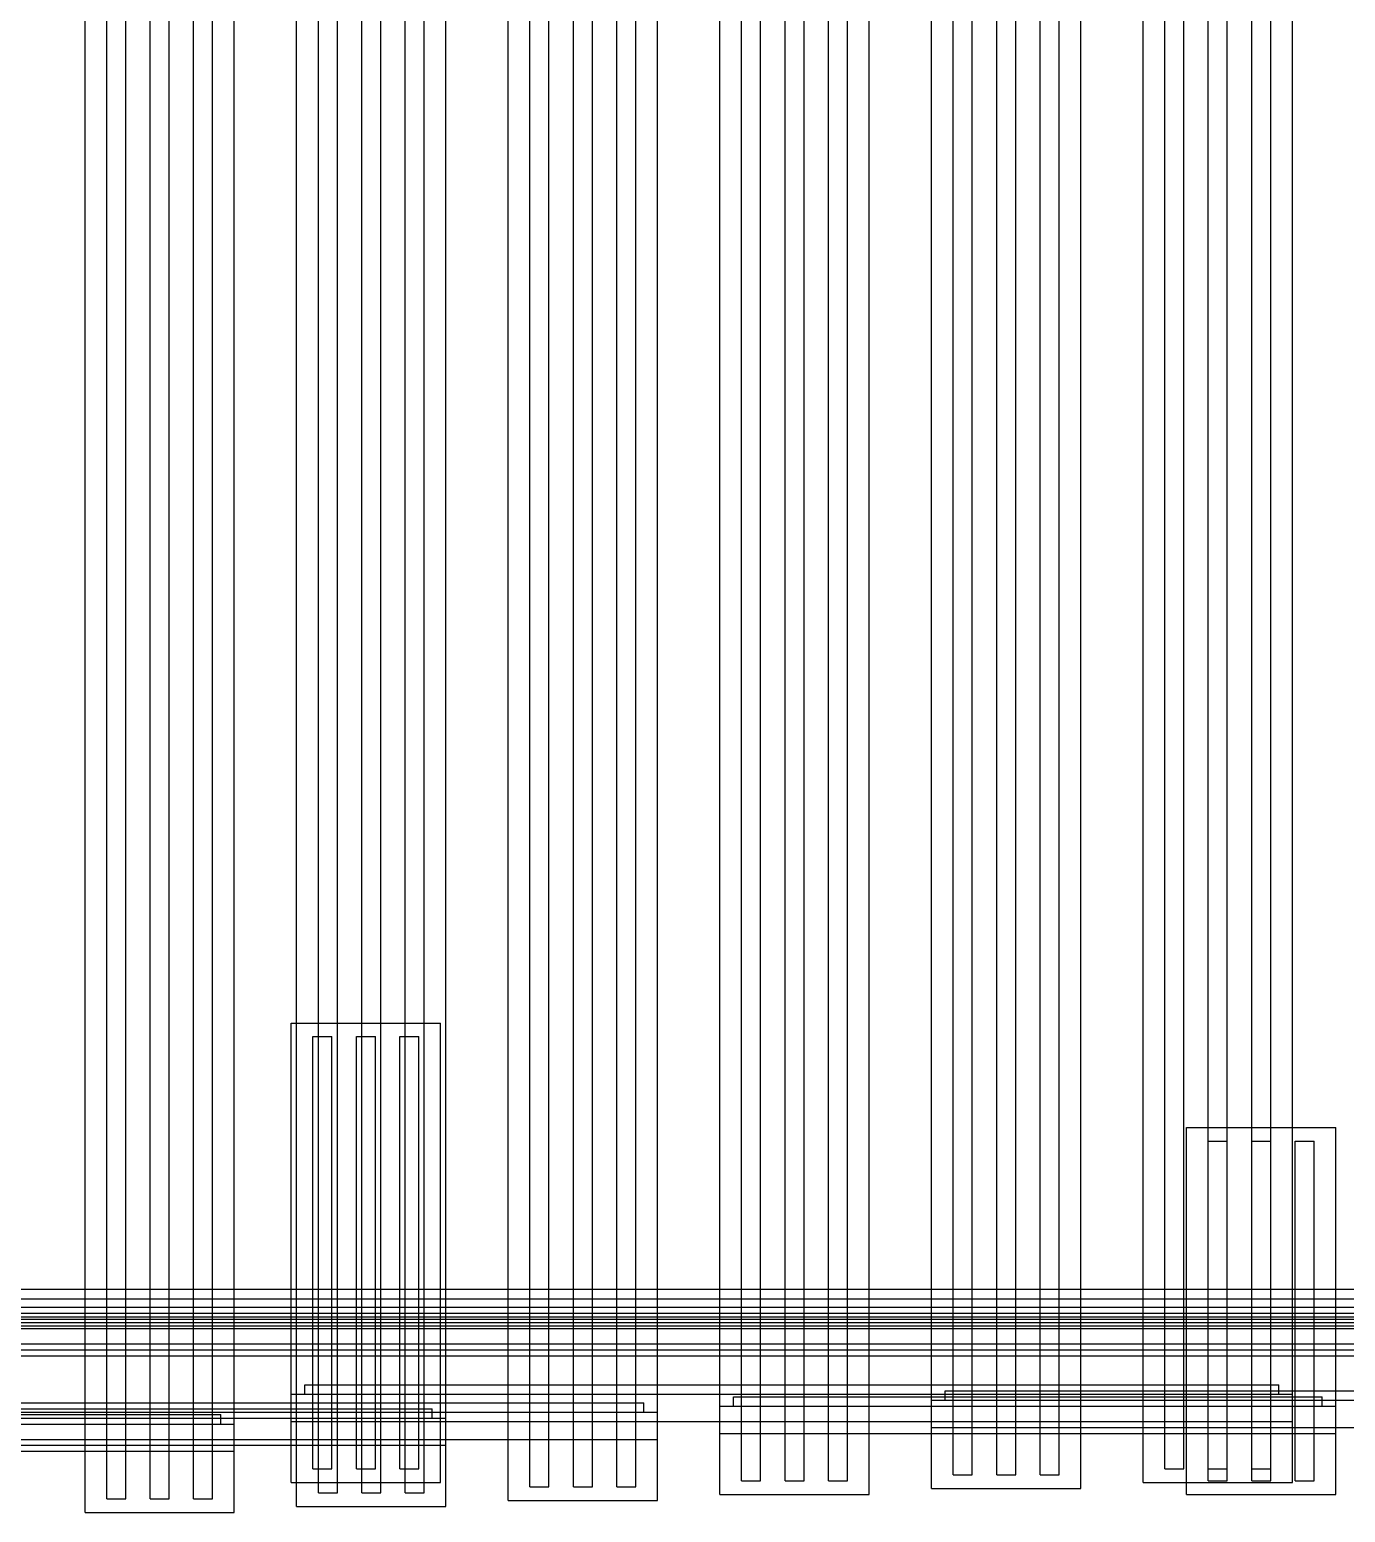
# Model space of a CAD drawing. Header units: millimetres. Extents: x -1225 to 566, y -985 to 617.
# Drawn here: x -288 to -239.5, y 3.2 to 57.8 of the extents above; entities that cross this region are included whole.
import ezdxf

# ---------------------------------------------------------------- set-up
doc = ezdxf.new("R2010")
doc.units = ezdxf.units.MM
doc.layers.add('HIDDEN', color=8, linetype='Continuous')
doc.layers.add('VISIBLE', color=7, linetype='Continuous')

msp = doc.modelspace()

# ---------------------------------------------------------------- linework, layer by layer
at = {"layer": 'HIDDEN'}
for points in [[(-285.95, 3.17), (-285.95, 276.75)], [(-280.45, 3.17), (-280.45, 276.75)], [(-278.15, 3.39), (-278.15, 276.75)], [(-272.65, 3.39), (-272.65, 276.75)], [(-270.35, 3.61), (-270.35, 276.75)], [(-264.85, 3.61), (-264.85, 276.75)], [(-262.55, 3.83), (-262.55, 276.75)], [(-257.05, 3.83), (-257.05, 276.75)], [(-254.75, 4.05), (-254.75, 276.75)], [(-249.25, 4.05), (-249.25, 276.75)], [(-246.95, 4.27), (-246.95, 276.75)], [(-241.45, 4.27), (-241.45, 276.75)], [(-285.15, 3.67), (-285.15, 276.25)], [(-284.45, 3.67), (-284.45, 276.25)], [(-283.55, 3.67), (-283.55, 276.25)], [(-282.85, 3.67), (-282.85, 276.25)], [(-281.95, 3.67), (-281.95, 276.25)], [(-281.25, 3.67), (-281.25, 276.25)], [(-277.35, 3.89), (-277.35, 276.25)], [(-276.65, 3.89), (-276.65, 276.25)], [(-275.75, 3.89), (-275.75, 276.25)], [(-275.05, 3.89), (-275.05, 276.25)], [(-274.15, 3.89), (-274.15, 276.25)], [(-273.45, 3.89), (-273.45, 276.25)], [(-269.55, 4.11), (-269.55, 276.25)], [(-268.85, 4.11), (-268.85, 276.25)], [(-267.95, 4.11), (-267.95, 276.25)], [(-267.25, 4.11), (-267.25, 276.25)], [(-266.35, 4.11), (-266.35, 276.25)], [(-265.65, 4.11), (-265.65, 276.25)], [(-261.75, 4.33), (-261.75, 276.25)], [(-261.05, 4.33), (-261.05, 276.25)], [(-260.15, 4.33), (-260.15, 276.25)], [(-259.45, 4.33), (-259.45, 276.25)], [(-258.55, 4.33), (-258.55, 276.25)], [(-257.85, 4.33), (-257.85, 276.25)], [(-253.95, 4.55), (-253.95, 276.25)], [(-253.25, 4.55), (-253.25, 276.25)], [(-252.35, 4.55), (-252.35, 276.25)], [(-251.65, 4.55), (-251.65, 276.25)], [(-250.75, 4.55), (-250.75, 276.25)], [(-250.05, 4.55), (-250.05, 276.25)], [(-246.15, 4.77), (-246.15, 276.25)], [(-245.45, 4.77), (-245.45, 276.25)], [(-244.55, 4.77), (-244.55, 276.25)], [(-243.85, 4.77), (-243.85, 276.25)], [(-242.95, 4.77), (-242.95, 276.25)], [(-242.25, 4.77), (-242.25, 276.25)], [(-278.35, 21.2), (-272.85, 21.2)], [(-278.35, 4.27), (-278.35, 21.2)], [(-278.15, 4.27), (-278.15, 21.2)], [(-277.35, 4.27), (-277.35, 21.2)], [(-276.65, 4.27), (-276.65, 21.2)], [(-275.75, 4.27), (-275.75, 21.2)], [(-275.05, 4.27), (-275.05, 21.2)], [(-274.15, 4.27), (-274.15, 21.2)], [(-273.45, 4.27), (-273.45, 21.2)], [(-272.85, 4.27), (-272.85, 21.2)], [(-277.55, 20.7), (-276.85, 20.7)], [(-277.55, 4.77), (-277.55, 20.7)], [(-276.85, 4.77), (-276.85, 20.7)], [(-275.95, 20.7), (-275.25, 20.7)], [(-275.95, 4.77), (-275.95, 20.7)], [(-275.25, 4.77), (-275.25, 20.7)], [(-274.35, 20.7), (-273.65, 20.7)], [(-274.35, 4.77), (-274.35, 20.7)], [(-273.65, 4.77), (-273.65, 20.7)], [(-245.35, 17.35), (-239.85, 17.35)], [(-245.35, 3.83), (-245.35, 17.35)], [(-244.55, 4.77), (-244.55, 17.35)], [(-243.85, 4.77), (-243.85, 17.35)], [(-242.95, 4.77), (-242.95, 17.35)], [(-242.25, 4.77), (-242.25, 17.35)], [(-241.45, 4.27), (-241.45, 17.35)], [(-239.85, 3.83), (-239.85, 17.35)], [(-244.55, 16.85), (-243.85, 16.85)], [(-244.55, 4.33), (-244.55, 16.85)], [(-243.85, 4.33), (-243.85, 16.85)], [(-242.95, 16.85), (-242.25, 16.85)], [(-242.95, 4.33), (-242.95, 16.85)], [(-242.25, 4.33), (-242.25, 16.85)], [(-241.35, 16.85), (-240.65, 16.85)], [(-241.35, 4.33), (-241.35, 16.85)], [(-240.65, 4.33), (-240.65, 16.85)], [(-374.75, 11.04), (-116.65, 11.04)], [(-374.25, 11.39), (-117.15, 11.39)], [(-374.25, 11.39), (-117.15, 11.39)], [(-374.25, 11.39), (-117.15, 11.39)], [(-374.25, 11.39), (-117.15, 11.39)], [(-374.25, 11.39), (-117.15, 11.39)], [(-374.25, 11.04), (-117.15, 11.04)], [(-374.25, 11.04), (-117.15, 11.04)], [(-374.25, 11.04), (-117.15, 11.04)], [(-374.25, 11.04), (-117.15, 11.04)], [(-374.25, 11.04), (-117.15, 11.04)], [(-374.25, 11.04), (-117.15, 11.04)], [(-285.95, 8.94), (-285.95, 11.39)], [(-285.15, 8.94), (-285.15, 11.39)], [(-284.45, 8.94), (-284.45, 11.39)], [(-283.55, 8.94), (-283.55, 11.39)], [(-282.85, 8.94), (-282.85, 11.39)], [(-281.95, 8.94), (-281.95, 11.39)], [(-281.25, 8.94), (-281.25, 11.39)], [(-280.45, 8.94), (-280.45, 11.39)], [(-278.35, 11.39), (-272.85, 11.39)], [(-278.35, 11.04), (-272.85, 11.04)], [(-272.65, 8.94), (-272.65, 11.39)], [(-270.35, 8.94), (-270.35, 11.39)], [(-269.55, 8.94), (-269.55, 11.39)], [(-268.85, 8.94), (-268.85, 11.39)], [(-267.95, 8.94), (-267.95, 11.39)], [(-267.25, 8.94), (-267.25, 11.39)], [(-266.35, 8.94), (-266.35, 11.39)], [(-265.65, 8.94), (-265.65, 11.39)], [(-264.85, 8.94), (-264.85, 11.39)], [(-262.55, 8.94), (-262.55, 11.39)], [(-261.75, 8.94), (-261.75, 11.39)], [(-261.05, 8.94), (-261.05, 11.39)], [(-260.15, 8.94), (-260.15, 11.39)], [(-259.45, 8.94), (-259.45, 11.39)], [(-258.55, 8.94), (-258.55, 11.39)], [(-257.85, 8.94), (-257.85, 11.39)], [(-257.05, 8.94), (-257.05, 11.39)], [(-254.75, 8.94), (-254.75, 11.39)], [(-253.95, 8.94), (-253.95, 11.39)], [(-253.25, 8.94), (-253.25, 11.39)], [(-252.35, 8.94), (-252.35, 11.39)], [(-251.65, 8.94), (-251.65, 11.39)], [(-250.75, 8.94), (-250.75, 11.39)], [(-250.05, 8.94), (-250.05, 11.39)], [(-249.25, 8.94), (-249.25, 11.39)], [(-246.95, 8.94), (-246.95, 11.39)], [(-246.15, 8.94), (-246.15, 11.39)], [(-245.45, 8.94), (-245.45, 11.39)], [(-245.35, 11.39), (-239.85, 11.39)], [(-245.35, 11.04), (-239.85, 11.04)], [(-438.25, 10.51), (-148.35, 10.51)], [(-438.25, 10.51), (-148.35, 10.51)], [(-438.25, 10.51), (-148.35, 10.51)], [(-438.25, 10.51), (-148.35, 10.51)], [(-438.25, 10.51), (-148.35, 10.51)], [(-408.45, 10.51), (-148.35, 10.51)], [(-407.95, 10.73), (-140.55, 10.73)], [(-407.95, 10.73), (-140.55, 10.73)], [(-407.95, 10.73), (-140.55, 10.73)], [(-407.95, 10.73), (-140.55, 10.73)], [(-407.95, 10.73), (-140.55, 10.73)], [(-374.75, 10.73), (-140.55, 10.73)], [(-438.75, 10.16), (-147.85, 10.16)], [(-438.25, 10.16), (-148.35, 10.16)], [(-438.25, 10.16), (-148.35, 10.16)], [(-438.25, 10.16), (-148.35, 10.16)], [(-438.25, 10.16), (-148.35, 10.16)], [(-438.25, 10.16), (-148.35, 10.16)], [(-438.25, 10.16), (-148.35, 10.16)], [(-424.43, 9.94), (-155.65, 9.94)], [(-424.43, 9.94), (-155.65, 9.94)], [(-423.93, 10.29), (-156.15, 10.29)], [(-423.93, 10.29), (-156.15, 10.29)], [(-423.93, 10.29), (-156.15, 10.29)], [(-423.93, 10.29), (-156.15, 10.29)], [(-423.93, 10.29), (-156.15, 10.29)], [(-423.93, 10.29), (-156.15, 10.29)], [(-423.93, 9.94), (-156.15, 9.94)], [(-423.93, 9.94), (-156.15, 9.94)], [(-423.93, 9.94), (-156.15, 9.94)], [(-423.93, 9.94), (-156.15, 9.94)], [(-423.93, 9.94), (-156.15, 9.94)], [(-423.93, 9.94), (-156.15, 9.94)], [(-408.45, 10.38), (-140.05, 10.38)], [(-408.45, 10.16), (-147.85, 10.16)], [(-407.95, 10.38), (-140.55, 10.38)], [(-407.95, 10.38), (-140.55, 10.38)], [(-407.95, 10.38), (-140.55, 10.38)], [(-407.95, 10.38), (-140.55, 10.38)], [(-407.95, 10.38), (-140.55, 10.38)], [(-407.95, 10.38), (-140.55, 10.38)], [(-374.75, 10.38), (-140.05, 10.38)], [(-374.75, 10.04), (-116.65, 10.04)], [(-278.35, 10.04), (-272.85, 10.04)], [(-245.35, 10.04), (-239.85, 10.04)], [(-408.45, 9.38), (-140.05, 9.38)], [(-278.35, 9.38), (-272.85, 9.38)], [(-245.35, 9.38), (-239.85, 9.38)], [(-438.75, 9.16), (-147.85, 9.16)], [(-424.43, 8.94), (-155.65, 8.94)], [(-278.35, 9.16), (-272.85, 9.16)], [(-278.35, 8.94), (-272.85, 8.94)], [(-245.35, 9.16), (-239.85, 9.16)], [(-245.35, 8.94), (-239.85, 8.94)], [(-277.85, 7.87), (-241.95, 7.87)], [(-277.85, 7.87), (-241.95, 7.87)], [(-277.85, 7.52), (-277.85, 7.87)], [(-277.85, 7.52), (-277.85, 7.87)], [(-277.85, 7.87), (-241.95, 7.87)], [(-277.85, 7.87), (-241.95, 7.87)], [(-277.85, 7.52), (-277.85, 7.87)], [(-277.85, 7.52), (-277.85, 7.87)], [(-277.85, 7.87), (-272.85, 7.87)], [(-277.85, 7.87), (-241.95, 7.87)], [(-277.85, 7.52), (-277.85, 7.87)], [(-277.85, 7.52), (-277.85, 7.87)], [(-277.55, 7.87), (-276.85, 7.87)], [(-277.55, 7.52), (-277.55, 7.87)], [(-276.85, 7.52), (-276.85, 7.87)], [(-275.95, 7.87), (-275.25, 7.87)], [(-275.95, 7.52), (-275.95, 7.87)], [(-275.25, 7.52), (-275.25, 7.87)], [(-274.35, 7.87), (-273.65, 7.87)], [(-274.35, 7.52), (-274.35, 7.87)], [(-273.65, 7.52), (-273.65, 7.87)], [(-272.65, 5.86), (-272.65, 7.87)], [(-270.35, 5.86), (-270.35, 7.87)], [(-269.55, 5.86), (-269.55, 7.87)], [(-268.85, 5.86), (-268.85, 7.87)], [(-267.95, 5.86), (-267.95, 7.87)], [(-267.25, 5.86), (-267.25, 7.87)], [(-266.35, 5.86), (-266.35, 7.87)], [(-265.65, 5.86), (-265.65, 7.87)], [(-264.85, 6.52), (-264.85, 7.87)], [(-262.55, 6.52), (-262.55, 7.87)], [(-261.75, 6.08), (-261.75, 7.87)], [(-261.05, 6.08), (-261.05, 7.87)], [(-260.15, 6.08), (-260.15, 7.87)], [(-259.45, 6.08), (-259.45, 7.87)], [(-258.55, 6.08), (-258.55, 7.87)], [(-257.85, 6.08), (-257.85, 7.87)], [(-257.05, 6.08), (-257.05, 7.87)], [(-254.75, 6.08), (-254.75, 7.87)], [(-254.25, 7.65), (-207.9, 7.65)], [(-254.25, 7.65), (-207.9, 7.65)], [(-254.25, 7.3), (-254.25, 7.65)], [(-254.25, 7.3), (-254.25, 7.65)], [(-254.25, 7.65), (-207.9, 7.65)], [(-254.25, 7.65), (-207.9, 7.65)], [(-254.25, 7.3), (-254.25, 7.65)], [(-254.25, 7.3), (-254.25, 7.65)], [(-254.25, 7.65), (-239.85, 7.65)], [(-254.25, 7.65), (-207.9, 7.65)], [(-254.25, 7.3), (-254.25, 7.65)], [(-254.25, 7.3), (-254.25, 7.65)], [(-253.95, 6.08), (-253.95, 7.87)], [(-253.95, 7.65), (-253.25, 7.65)], [(-253.95, 7.65), (-253.25, 7.65)], [(-253.95, 7.3), (-253.95, 7.65)], [(-253.95, 7.3), (-253.95, 7.65)], [(-253.25, 6.08), (-253.25, 7.87)], [(-253.25, 7.3), (-253.25, 7.65)], [(-253.25, 7.3), (-253.25, 7.65)], [(-252.35, 6.08), (-252.35, 7.87)], [(-252.35, 7.65), (-251.65, 7.65)], [(-252.35, 7.65), (-251.65, 7.65)], [(-252.35, 7.3), (-252.35, 7.65)], [(-252.35, 7.3), (-252.35, 7.65)], [(-251.65, 6.08), (-251.65, 7.87)], [(-251.65, 7.3), (-251.65, 7.65)], [(-251.65, 7.3), (-251.65, 7.65)], [(-250.75, 6.08), (-250.75, 7.87)], [(-250.75, 7.65), (-250.05, 7.65)], [(-250.75, 7.65), (-250.05, 7.65)], [(-250.75, 7.3), (-250.75, 7.65)], [(-250.75, 7.3), (-250.75, 7.65)], [(-250.05, 6.08), (-250.05, 7.87)], [(-250.05, 7.3), (-250.05, 7.65)], [(-250.05, 7.3), (-250.05, 7.65)], [(-249.25, 6.08), (-249.25, 7.87)], [(-246.95, 6.08), (-246.95, 7.87)], [(-246.15, 6.08), (-246.15, 7.87)], [(-246.15, 7.87), (-245.45, 7.87)], [(-246.15, 7.52), (-246.15, 7.87)], [(-245.45, 6.08), (-245.45, 7.87)], [(-245.45, 7.52), (-245.45, 7.87)], [(-245.35, 7.87), (-241.95, 7.87)], [(-244.55, 7.87), (-243.85, 7.87)], [(-244.55, 7.87), (-243.85, 7.87)], [(-244.55, 7.52), (-244.55, 7.87)], [(-244.55, 7.52), (-244.55, 7.87)], [(-243.85, 7.52), (-243.85, 7.87)], [(-243.85, 7.52), (-243.85, 7.87)], [(-242.95, 7.87), (-242.25, 7.87)], [(-242.95, 7.87), (-242.25, 7.87)], [(-242.95, 7.52), (-242.95, 7.87)], [(-242.95, 7.52), (-242.95, 7.87)], [(-242.25, 7.52), (-242.25, 7.87)], [(-242.25, 7.52), (-242.25, 7.87)], [(-241.95, 7.52), (-241.95, 7.87)], [(-241.95, 7.52), (-241.95, 7.87)], [(-241.95, 7.52), (-241.95, 7.87)], [(-241.95, 7.52), (-241.95, 7.87)], [(-241.95, 7.52), (-241.95, 7.87)], [(-241.95, 7.52), (-241.95, 7.87)], [(-313.05, 7.21), (-265.35, 7.21)], [(-313.05, 7.21), (-265.35, 7.21)], [(-313.05, 7.21), (-265.35, 7.21)], [(-313.05, 7.21), (-265.35, 7.21)], [(-313.05, 7.21), (-265.35, 7.21)], [(-285.95, 5.42), (-285.95, 7.21)], [(-285.15, 5.42), (-285.15, 7.21)], [(-284.45, 5.42), (-284.45, 7.21)], [(-283.55, 5.42), (-283.55, 7.21)], [(-282.85, 5.42), (-282.85, 7.21)], [(-281.95, 5.42), (-281.95, 7.21)], [(-281.25, 5.42), (-281.25, 7.21)], [(-280.45, 5.64), (-280.45, 7.21)], [(-278.35, 7.52), (-272.85, 7.52)], [(-278.35, 7.52), (-241.45, 7.52)], [(-278.35, 6.52), (-278.35, 7.52)], [(-278.35, 6.52), (-278.35, 7.52)], [(-278.35, 7.52), (-272.85, 7.52)], [(-278.35, 6.52), (-278.35, 7.52)], [(-278.35, 7.21), (-265.35, 7.21)], [(-277.85, 7.52), (-241.95, 7.52)], [(-277.85, 7.52), (-241.95, 7.52)], [(-277.85, 7.52), (-241.95, 7.52)], [(-277.85, 7.52), (-241.95, 7.52)], [(-277.85, 7.52), (-241.95, 7.52)], [(-277.85, 7.52), (-241.95, 7.52)], [(-277.55, 7.52), (-276.85, 7.52)], [(-277.55, 7.52), (-276.85, 7.52)], [(-277.55, 6.52), (-277.55, 7.52)], [(-276.85, 6.52), (-276.85, 7.52)], [(-275.95, 7.52), (-275.25, 7.52)], [(-275.95, 7.52), (-275.25, 7.52)], [(-275.95, 6.52), (-275.95, 7.52)], [(-275.25, 6.52), (-275.25, 7.52)], [(-274.35, 7.52), (-273.65, 7.52)], [(-274.35, 7.52), (-273.65, 7.52)], [(-274.35, 6.52), (-274.35, 7.52)], [(-273.65, 6.52), (-273.65, 7.52)], [(-272.85, 6.52), (-272.85, 7.52)], [(-269.55, 7.21), (-268.85, 7.21)], [(-269.55, 7.21), (-268.85, 7.21)], [(-269.55, 6.86), (-269.55, 7.21)], [(-269.55, 6.86), (-269.55, 7.21)], [(-268.85, 6.86), (-268.85, 7.21)], [(-268.85, 6.86), (-268.85, 7.21)], [(-267.95, 7.21), (-267.25, 7.21)], [(-267.95, 7.21), (-267.25, 7.21)], [(-267.95, 6.86), (-267.95, 7.21)], [(-267.95, 6.86), (-267.95, 7.21)], [(-267.25, 6.86), (-267.25, 7.21)], [(-267.25, 6.86), (-267.25, 7.21)], [(-266.35, 7.21), (-265.65, 7.21)], [(-266.35, 7.21), (-265.65, 7.21)], [(-266.35, 6.86), (-266.35, 7.21)], [(-266.35, 6.86), (-266.35, 7.21)], [(-265.65, 6.86), (-265.65, 7.21)], [(-265.65, 6.86), (-265.65, 7.21)], [(-265.35, 6.86), (-265.35, 7.21)], [(-265.35, 6.86), (-265.35, 7.21)], [(-265.35, 6.86), (-265.35, 7.21)], [(-265.35, 6.86), (-265.35, 7.21)], [(-265.35, 6.86), (-265.35, 7.21)], [(-265.35, 6.86), (-265.35, 7.21)], [(-262.05, 7.43), (-240.35, 7.43)], [(-262.05, 7.43), (-240.35, 7.43)], [(-262.05, 7.08), (-262.05, 7.43)], [(-262.05, 7.08), (-262.05, 7.43)], [(-262.05, 7.43), (-240.35, 7.43)], [(-262.05, 7.43), (-240.35, 7.43)], [(-262.05, 7.08), (-262.05, 7.43)], [(-262.05, 7.08), (-262.05, 7.43)], [(-262.05, 7.43), (-240.35, 7.43)], [(-262.05, 7.43), (-240.35, 7.43)], [(-262.05, 7.08), (-262.05, 7.43)], [(-262.05, 7.08), (-262.05, 7.43)], [(-261.75, 7.43), (-261.05, 7.43)], [(-261.75, 7.43), (-261.05, 7.43)], [(-261.75, 7.08), (-261.75, 7.43)], [(-261.75, 7.08), (-261.75, 7.43)], [(-261.05, 7.08), (-261.05, 7.43)], [(-261.05, 7.08), (-261.05, 7.43)], [(-260.15, 7.43), (-259.45, 7.43)], [(-260.15, 7.43), (-259.45, 7.43)], [(-260.15, 7.08), (-260.15, 7.43)], [(-260.15, 7.08), (-260.15, 7.43)], [(-259.45, 7.08), (-259.45, 7.43)], [(-259.45, 7.08), (-259.45, 7.43)], [(-258.55, 7.43), (-257.85, 7.43)], [(-258.55, 7.43), (-257.85, 7.43)], [(-258.55, 7.08), (-258.55, 7.43)], [(-258.55, 7.08), (-258.55, 7.43)], [(-257.85, 7.08), (-257.85, 7.43)], [(-257.85, 7.08), (-257.85, 7.43)], [(-254.75, 7.3), (-249.25, 7.3)], [(-254.75, 7.3), (-249.25, 7.3)], [(-254.75, 6.3), (-254.75, 7.3)], [(-254.75, 6.52), (-254.75, 7.3)], [(-254.75, 7.3), (-239.85, 7.3)], [(-254.75, 7.3), (-207.4, 7.3)], [(-254.75, 6.3), (-254.75, 7.3)], [(-254.75, 6.52), (-254.75, 7.3)], [(-254.25, 7.3), (-207.9, 7.3)], [(-254.25, 7.3), (-207.9, 7.3)], [(-254.25, 7.3), (-207.9, 7.3)], [(-254.25, 7.3), (-207.9, 7.3)], [(-254.25, 7.3), (-207.9, 7.3)], [(-254.25, 7.3), (-207.9, 7.3)], [(-253.95, 7.3), (-253.25, 7.3)], [(-253.95, 7.3), (-253.25, 7.3)], [(-252.35, 7.3), (-251.65, 7.3)], [(-252.35, 7.3), (-251.65, 7.3)], [(-250.75, 7.3), (-250.05, 7.3)], [(-250.75, 7.3), (-250.05, 7.3)], [(-249.25, 6.3), (-249.25, 7.3)], [(-249.25, 6.52), (-249.25, 7.3)], [(-246.95, 7.52), (-241.45, 7.52)], [(-246.95, 6.52), (-246.95, 7.52)], [(-246.15, 7.52), (-245.45, 7.52)], [(-246.15, 7.52), (-245.45, 7.52)], [(-245.35, 7.52), (-241.45, 7.52)], [(-245.35, 7.52), (-241.45, 7.52)], [(-244.55, 7.52), (-243.85, 7.52)], [(-244.55, 7.52), (-243.85, 7.52)], [(-244.55, 7.43), (-243.85, 7.43)], [(-244.55, 7.08), (-244.55, 7.43)], [(-243.85, 7.08), (-243.85, 7.43)], [(-242.95, 7.52), (-242.25, 7.52)], [(-242.95, 7.52), (-242.25, 7.52)], [(-242.95, 7.43), (-242.25, 7.43)], [(-242.95, 7.08), (-242.95, 7.43)], [(-242.25, 7.08), (-242.25, 7.43)], [(-241.45, 6.52), (-241.45, 7.52)], [(-241.45, 6.52), (-241.45, 7.52)], [(-241.45, 6.52), (-241.45, 7.52)], [(-241.45, 6.52), (-241.45, 7.52)], [(-241.35, 7.43), (-240.65, 7.43)], [(-241.35, 7.08), (-241.35, 7.43)], [(-240.65, 7.08), (-240.65, 7.43)], [(-240.35, 7.08), (-240.35, 7.43)], [(-240.35, 7.08), (-240.35, 7.43)], [(-240.35, 7.08), (-240.35, 7.43)], [(-240.35, 7.08), (-240.35, 7.43)], [(-240.35, 7.08), (-240.35, 7.43)], [(-240.35, 7.08), (-240.35, 7.43)], [(-483.25, 6.77), (-280.95, 6.77)], [(-483.25, 6.77), (-280.95, 6.77)], [(-483.25, 6.77), (-280.95, 6.77)], [(-483.25, 6.77), (-280.95, 6.77)], [(-483.25, 6.77), (-280.95, 6.77)], [(-381.75, 6.77), (-280.95, 6.77)], [(-381.75, 6.64), (-272.65, 6.64)], [(-381.25, 6.99), (-273.15, 6.99)], [(-381.25, 6.99), (-273.15, 6.99)], [(-381.25, 6.99), (-273.15, 6.99)], [(-381.25, 6.99), (-273.15, 6.99)], [(-381.25, 6.99), (-273.15, 6.99)], [(-381.25, 6.64), (-273.15, 6.64)], [(-381.25, 6.64), (-273.15, 6.64)], [(-381.25, 6.64), (-273.15, 6.64)], [(-381.25, 6.64), (-273.15, 6.64)], [(-381.25, 6.64), (-273.15, 6.64)], [(-381.25, 6.64), (-273.15, 6.64)], [(-313.55, 6.99), (-273.15, 6.99)], [(-313.55, 6.86), (-264.85, 6.86)], [(-313.55, 6.64), (-272.65, 6.64)], [(-313.05, 6.86), (-265.35, 6.86)], [(-313.05, 6.86), (-265.35, 6.86)], [(-313.05, 6.86), (-265.35, 6.86)], [(-313.05, 6.86), (-265.35, 6.86)], [(-313.05, 6.86), (-265.35, 6.86)], [(-313.05, 6.86), (-265.35, 6.86)], [(-285.15, 6.77), (-284.45, 6.77)], [(-285.15, 6.77), (-284.45, 6.77)], [(-285.15, 6.42), (-285.15, 6.77)], [(-285.15, 6.42), (-285.15, 6.77)], [(-284.45, 6.42), (-284.45, 6.77)], [(-284.45, 6.42), (-284.45, 6.77)], [(-283.55, 6.77), (-282.85, 6.77)], [(-283.55, 6.77), (-282.85, 6.77)], [(-283.55, 6.42), (-283.55, 6.77)], [(-283.55, 6.42), (-283.55, 6.77)], [(-282.85, 6.42), (-282.85, 6.77)], [(-282.85, 6.42), (-282.85, 6.77)], [(-281.95, 6.77), (-281.25, 6.77)], [(-281.95, 6.77), (-281.25, 6.77)], [(-281.95, 6.42), (-281.95, 6.77)], [(-281.95, 6.42), (-281.95, 6.77)], [(-281.25, 6.42), (-281.25, 6.77)], [(-281.25, 6.42), (-281.25, 6.77)], [(-280.95, 6.42), (-280.95, 6.77)], [(-280.95, 6.42), (-280.95, 6.77)], [(-280.95, 6.42), (-280.95, 6.77)], [(-280.95, 6.42), (-280.95, 6.77)], [(-280.95, 6.42), (-280.95, 6.77)], [(-280.95, 6.42), (-280.95, 6.77)], [(-278.35, 6.86), (-264.85, 6.86)], [(-278.15, 6.64), (-272.65, 6.64)], [(-278.15, 6.64), (-272.65, 6.64)], [(-278.15, 5.64), (-278.15, 6.64)], [(-278.15, 5.64), (-278.15, 6.64)], [(-277.35, 6.99), (-276.65, 6.99)], [(-277.35, 6.99), (-276.65, 6.99)], [(-277.35, 6.64), (-277.35, 6.99)], [(-277.35, 6.64), (-277.35, 6.99)], [(-277.35, 6.64), (-276.65, 6.64)], [(-277.35, 6.64), (-276.65, 6.64)], [(-276.65, 6.64), (-276.65, 6.99)], [(-276.65, 6.64), (-276.65, 6.99)], [(-275.75, 6.99), (-275.05, 6.99)], [(-275.75, 6.99), (-275.05, 6.99)], [(-275.75, 6.64), (-275.75, 6.99)], [(-275.75, 6.64), (-275.75, 6.99)], [(-275.75, 6.64), (-275.05, 6.64)], [(-275.75, 6.64), (-275.05, 6.64)], [(-275.05, 6.64), (-275.05, 6.99)], [(-275.05, 6.64), (-275.05, 6.99)], [(-274.15, 6.99), (-273.45, 6.99)], [(-274.15, 6.99), (-273.45, 6.99)], [(-274.15, 6.64), (-274.15, 6.99)], [(-274.15, 6.64), (-274.15, 6.99)], [(-274.15, 6.64), (-273.45, 6.64)], [(-274.15, 6.64), (-273.45, 6.64)], [(-273.45, 6.64), (-273.45, 6.99)], [(-273.45, 6.64), (-273.45, 6.99)], [(-273.15, 6.64), (-273.15, 6.99)], [(-273.15, 6.64), (-273.15, 6.99)], [(-273.15, 6.64), (-273.15, 6.99)], [(-273.15, 6.64), (-273.15, 6.99)], [(-273.15, 6.64), (-273.15, 6.99)], [(-273.15, 6.64), (-273.15, 6.99)], [(-272.65, 5.64), (-272.65, 6.64)], [(-272.65, 5.86), (-272.65, 6.64)], [(-272.65, 5.64), (-272.65, 6.64)], [(-272.65, 5.86), (-272.65, 6.64)], [(-270.35, 6.86), (-264.85, 6.86)], [(-270.35, 6.86), (-264.85, 6.86)], [(-270.35, 5.86), (-270.35, 6.86)], [(-270.35, 6.52), (-270.35, 6.86)], [(-269.55, 6.86), (-268.85, 6.86)], [(-269.55, 6.86), (-268.85, 6.86)], [(-267.95, 6.86), (-267.25, 6.86)], [(-267.95, 6.86), (-267.25, 6.86)], [(-266.35, 6.86), (-265.65, 6.86)], [(-266.35, 6.86), (-265.65, 6.86)], [(-264.85, 5.86), (-264.85, 6.86)], [(-264.85, 6.52), (-264.85, 6.86)], [(-264.85, 5.86), (-264.85, 6.86)], [(-264.85, 6.52), (-264.85, 6.86)], [(-262.55, 7.08), (-257.05, 7.08)], [(-262.55, 7.08), (-257.05, 7.08)], [(-262.55, 6.08), (-262.55, 7.08)], [(-262.55, 6.52), (-262.55, 7.08)], [(-262.55, 7.08), (-239.85, 7.08)], [(-262.55, 7.08), (-239.85, 7.08)], [(-262.55, 6.08), (-262.55, 7.08)], [(-262.55, 6.52), (-262.55, 7.08)], [(-262.05, 7.08), (-240.35, 7.08)], [(-262.05, 7.08), (-240.35, 7.08)], [(-262.05, 7.08), (-240.35, 7.08)], [(-262.05, 7.08), (-240.35, 7.08)], [(-262.05, 7.08), (-240.35, 7.08)], [(-262.05, 7.08), (-240.35, 7.08)], [(-261.75, 7.08), (-261.05, 7.08)], [(-261.75, 7.08), (-261.05, 7.08)], [(-260.15, 7.08), (-259.45, 7.08)], [(-260.15, 7.08), (-259.45, 7.08)], [(-258.55, 7.08), (-257.85, 7.08)], [(-258.55, 7.08), (-257.85, 7.08)], [(-257.05, 6.08), (-257.05, 7.08)], [(-257.05, 6.52), (-257.05, 7.08)], [(-245.35, 7.08), (-239.85, 7.08)], [(-245.35, 6.08), (-245.35, 7.08)], [(-244.55, 7.08), (-243.85, 7.08)], [(-244.55, 7.08), (-243.85, 7.08)], [(-244.55, 6.08), (-244.55, 7.08)], [(-243.85, 6.08), (-243.85, 7.08)], [(-242.95, 7.08), (-242.25, 7.08)], [(-242.95, 7.08), (-242.25, 7.08)], [(-242.95, 6.08), (-242.95, 7.08)], [(-242.25, 6.08), (-242.25, 7.08)], [(-241.35, 7.08), (-240.65, 7.08)], [(-241.35, 7.08), (-240.65, 7.08)], [(-241.35, 6.08), (-241.35, 7.08)], [(-240.65, 6.08), (-240.65, 7.08)], [(-239.85, 6.08), (-239.85, 7.08)], [(-239.85, 6.08), (-239.85, 7.08)], [(-239.85, 6.08), (-239.85, 7.08)], [(-483.75, 6.42), (-280.45, 6.42)], [(-483.25, 6.42), (-280.95, 6.42)], [(-483.25, 6.42), (-280.95, 6.42)], [(-483.25, 6.42), (-280.95, 6.42)], [(-483.25, 6.42), (-280.95, 6.42)], [(-483.25, 6.42), (-280.95, 6.42)], [(-483.25, 6.42), (-280.95, 6.42)], [(-381.75, 6.42), (-280.45, 6.42)], [(-285.95, 6.42), (-280.45, 6.42)], [(-285.95, 6.42), (-280.45, 6.42)], [(-285.95, 5.42), (-285.95, 6.42)], [(-285.95, 5.64), (-285.95, 6.42)], [(-285.15, 6.42), (-284.45, 6.42)], [(-285.15, 6.42), (-284.45, 6.42)], [(-283.55, 6.42), (-282.85, 6.42)], [(-283.55, 6.42), (-282.85, 6.42)], [(-281.95, 6.42), (-281.25, 6.42)], [(-281.95, 6.42), (-281.25, 6.42)], [(-280.45, 5.42), (-280.45, 6.42)], [(-280.45, 5.64), (-280.45, 6.42)], [(-280.45, 5.42), (-280.45, 6.42)], [(-280.45, 5.64), (-280.45, 6.42)], [(-278.35, 6.52), (-272.85, 6.52)], [(-278.35, 6.52), (-241.45, 6.52)], [(-278.35, 6.52), (-272.85, 6.52)], [(-262.55, 6.08), (-257.05, 6.08)], [(-262.55, 6.08), (-239.85, 6.08)], [(-254.75, 6.3), (-249.25, 6.3)], [(-254.75, 6.3), (-207.4, 6.3)], [(-246.95, 6.52), (-241.45, 6.52)], [(-245.35, 6.52), (-241.45, 6.52)], [(-245.35, 6.52), (-241.45, 6.52)], [(-245.35, 6.3), (-239.85, 6.3)], [(-245.35, 6.08), (-239.85, 6.08)], [(-245.35, 6.08), (-239.85, 6.08)], [(-381.75, 5.64), (-272.65, 5.64)], [(-313.55, 5.86), (-264.85, 5.86)], [(-278.35, 5.86), (-272.85, 5.86)], [(-278.35, 5.64), (-272.85, 5.64)], [(-278.15, 5.64), (-272.85, 5.64)], [(-278.15, 5.64), (-272.65, 5.64)], [(-270.35, 5.86), (-264.85, 5.86)], [(-483.75, 5.42), (-280.45, 5.42)], [(-285.95, 5.42), (-280.45, 5.42)], [(-277.55, 4.77), (-276.85, 4.77)], [(-275.95, 4.77), (-275.25, 4.77)], [(-274.35, 4.77), (-273.65, 4.77)], [(-253.95, 4.55), (-253.25, 4.55)], [(-252.35, 4.55), (-251.65, 4.55)], [(-250.75, 4.55), (-250.05, 4.55)], [(-246.15, 4.77), (-245.45, 4.77)], [(-244.55, 4.77), (-243.85, 4.77)], [(-244.55, 4.77), (-243.85, 4.77)], [(-242.95, 4.77), (-242.25, 4.77)], [(-242.95, 4.77), (-242.25, 4.77)], [(-278.35, 4.27), (-272.85, 4.27)], [(-277.35, 3.89), (-276.65, 3.89)], [(-275.75, 3.89), (-275.05, 3.89)], [(-274.15, 3.89), (-273.45, 3.89)], [(-269.55, 4.11), (-268.85, 4.11)], [(-267.95, 4.11), (-267.25, 4.11)], [(-266.35, 4.11), (-265.65, 4.11)], [(-262.55, 3.83), (-257.05, 3.83)], [(-261.75, 4.33), (-261.05, 4.33)], [(-260.15, 4.33), (-259.45, 4.33)], [(-258.55, 4.33), (-257.85, 4.33)], [(-254.75, 4.05), (-249.25, 4.05)], [(-246.95, 4.27), (-241.45, 4.27)], [(-245.35, 4.27), (-241.45, 4.27)], [(-245.35, 3.83), (-239.85, 3.83)], [(-244.55, 4.33), (-243.85, 4.33)], [(-242.95, 4.33), (-242.25, 4.33)], [(-241.35, 4.33), (-240.65, 4.33)], [(-285.15, 3.67), (-284.45, 3.67)], [(-283.55, 3.67), (-282.85, 3.67)], [(-281.95, 3.67), (-281.25, 3.67)], [(-278.15, 3.39), (-272.65, 3.39)], [(-270.35, 3.61), (-264.85, 3.61)], [(-285.95, 3.17), (-280.45, 3.17)]]:
    msp.add_lwpolyline(points, dxfattribs=at)
at = {"layer": 'VISIBLE'}
for points in [[(-285.95, 11.39), (-285.95, 276.75)], [(-280.45, 11.39), (-280.45, 276.75)], [(-278.15, 21.2), (-278.15, 276.75)], [(-272.65, 11.39), (-272.65, 276.75)], [(-270.35, 11.39), (-270.35, 276.75)], [(-264.85, 11.39), (-264.85, 276.75)], [(-262.55, 11.39), (-262.55, 276.75)], [(-257.05, 11.39), (-257.05, 276.75)], [(-254.75, 11.39), (-254.75, 276.75)], [(-249.25, 11.39), (-249.25, 276.75)], [(-246.95, 11.39), (-246.95, 276.75)], [(-241.45, 17.35), (-241.45, 276.75)], [(-285.15, 11.39), (-285.15, 276.25)], [(-284.45, 11.39), (-284.45, 276.25)], [(-283.55, 11.39), (-283.55, 276.25)], [(-282.85, 11.39), (-282.85, 276.25)], [(-281.95, 11.39), (-281.95, 276.25)], [(-281.25, 11.39), (-281.25, 276.25)], [(-277.35, 21.2), (-277.35, 276.25)], [(-276.65, 21.2), (-276.65, 276.25)], [(-275.75, 21.2), (-275.75, 276.25)], [(-275.05, 21.2), (-275.05, 276.25)], [(-274.15, 21.2), (-274.15, 276.25)], [(-273.45, 21.2), (-273.45, 276.25)], [(-269.55, 11.39), (-269.55, 276.25)], [(-268.85, 11.39), (-268.85, 276.25)], [(-267.95, 11.39), (-267.95, 276.25)], [(-267.25, 11.39), (-267.25, 276.25)], [(-266.35, 11.39), (-266.35, 276.25)], [(-265.65, 11.39), (-265.65, 276.25)], [(-261.75, 11.39), (-261.75, 276.25)], [(-261.05, 11.39), (-261.05, 276.25)], [(-260.15, 11.39), (-260.15, 276.25)], [(-259.45, 11.39), (-259.45, 276.25)], [(-258.55, 11.39), (-258.55, 276.25)], [(-257.85, 11.39), (-257.85, 276.25)], [(-253.95, 11.39), (-253.95, 276.25)], [(-253.25, 11.39), (-253.25, 276.25)], [(-252.35, 11.39), (-252.35, 276.25)], [(-251.65, 11.39), (-251.65, 276.25)], [(-250.75, 11.39), (-250.75, 276.25)], [(-250.05, 11.39), (-250.05, 276.25)], [(-246.15, 11.39), (-246.15, 276.25)], [(-245.45, 11.39), (-245.45, 276.25)], [(-244.55, 17.35), (-244.55, 276.25)], [(-243.85, 17.35), (-243.85, 276.25)], [(-242.95, 17.35), (-242.95, 276.25)], [(-242.25, 17.35), (-242.25, 276.25)], [(-278.35, 21.2), (-272.85, 21.2)], [(-278.35, 4.27), (-278.35, 21.2)], [(-272.85, 4.27), (-272.85, 21.2)], [(-277.55, 20.7), (-276.85, 20.7)], [(-277.55, 7.52), (-277.55, 20.7)], [(-276.85, 7.52), (-276.85, 20.7)], [(-275.95, 20.7), (-275.25, 20.7)], [(-275.95, 7.52), (-275.95, 20.7)], [(-275.25, 7.52), (-275.25, 20.7)], [(-274.35, 20.7), (-273.65, 20.7)], [(-274.35, 7.52), (-274.35, 20.7)], [(-273.65, 7.52), (-273.65, 20.7)], [(-245.35, 17.35), (-239.85, 17.35)], [(-245.35, 3.83), (-245.35, 17.35)], [(-239.85, 3.83), (-239.85, 17.35)], [(-244.55, 16.85), (-243.85, 16.85)], [(-244.55, 7.08), (-244.55, 16.85)], [(-243.85, 7.08), (-243.85, 16.85)], [(-242.95, 16.85), (-242.25, 16.85)], [(-242.95, 7.08), (-242.95, 16.85)], [(-242.25, 7.08), (-242.25, 16.85)], [(-241.35, 16.85), (-240.65, 16.85)], [(-241.35, 7.08), (-241.35, 16.85)], [(-240.65, 7.08), (-240.65, 16.85)], [(-308.05, 11.39), (-278.35, 11.39)], [(-308.05, 11.04), (-278.35, 11.04)], [(-272.85, 11.39), (-245.35, 11.39)], [(-272.85, 11.04), (-245.35, 11.04)], [(-239.85, 11.39), (-237.75, 11.39)], [(-239.85, 11.04), (-237.75, 11.04)], [(-308.05, 10.04), (-278.35, 10.04)], [(-272.85, 10.04), (-245.35, 10.04)], [(-239.85, 10.04), (-237.75, 10.04)], [(-308.05, 9.38), (-278.35, 9.38)], [(-272.85, 9.38), (-245.35, 9.38)], [(-239.85, 9.38), (-237.75, 9.38)], [(-308.05, 9.16), (-278.35, 9.16)], [(-308.05, 8.94), (-278.35, 8.94)], [(-285.95, 7.21), (-285.95, 8.94)], [(-285.15, 7.21), (-285.15, 8.94)], [(-284.45, 7.21), (-284.45, 8.94)], [(-283.55, 7.21), (-283.55, 8.94)], [(-282.85, 7.21), (-282.85, 8.94)], [(-281.95, 7.21), (-281.95, 8.94)], [(-281.25, 7.21), (-281.25, 8.94)], [(-280.45, 7.21), (-280.45, 8.94)], [(-272.85, 9.16), (-245.35, 9.16)], [(-272.85, 8.94), (-245.35, 8.94)], [(-272.65, 7.87), (-272.65, 8.94)], [(-270.35, 7.87), (-270.35, 8.94)], [(-269.55, 7.87), (-269.55, 8.94)], [(-268.85, 7.87), (-268.85, 8.94)], [(-267.95, 7.87), (-267.95, 8.94)], [(-267.25, 7.87), (-267.25, 8.94)], [(-266.35, 7.87), (-266.35, 8.94)], [(-265.65, 7.87), (-265.65, 8.94)], [(-264.85, 7.87), (-264.85, 8.94)], [(-262.55, 7.87), (-262.55, 8.94)], [(-261.75, 7.87), (-261.75, 8.94)], [(-261.05, 7.87), (-261.05, 8.94)], [(-260.15, 7.87), (-260.15, 8.94)], [(-259.45, 7.87), (-259.45, 8.94)], [(-258.55, 7.87), (-258.55, 8.94)], [(-257.85, 7.87), (-257.85, 8.94)], [(-257.05, 7.87), (-257.05, 8.94)], [(-254.75, 7.87), (-254.75, 8.94)], [(-253.95, 7.87), (-253.95, 8.94)], [(-253.25, 7.87), (-253.25, 8.94)], [(-252.35, 7.87), (-252.35, 8.94)], [(-251.65, 7.87), (-251.65, 8.94)], [(-250.75, 7.87), (-250.75, 8.94)], [(-250.05, 7.87), (-250.05, 8.94)], [(-249.25, 7.87), (-249.25, 8.94)], [(-246.95, 7.87), (-246.95, 8.94)], [(-246.15, 7.87), (-246.15, 8.94)], [(-245.45, 7.87), (-245.45, 8.94)], [(-239.85, 9.16), (-237.75, 9.16)], [(-239.85, 8.94), (-237.75, 8.94)], [(-277.55, 7.87), (-276.85, 7.87)], [(-277.55, 7.52), (-277.55, 7.87)], [(-276.85, 7.52), (-276.85, 7.87)], [(-275.95, 7.87), (-275.25, 7.87)], [(-275.95, 7.52), (-275.95, 7.87)], [(-275.25, 7.52), (-275.25, 7.87)], [(-274.35, 7.87), (-273.65, 7.87)], [(-274.35, 7.52), (-274.35, 7.87)], [(-273.65, 7.52), (-273.65, 7.87)], [(-272.85, 7.87), (-245.35, 7.87)], [(-246.15, 7.87), (-245.45, 7.87)], [(-246.15, 7.52), (-246.15, 7.87)], [(-245.45, 7.52), (-245.45, 7.87)], [(-239.85, 7.65), (-239.15, 7.65)], [(-308.05, 7.21), (-278.35, 7.21)], [(-278.35, 7.52), (-272.85, 7.52)], [(-278.35, 6.52), (-278.35, 7.52)], [(-272.85, 7.52), (-245.35, 7.52)], [(-272.85, 6.52), (-272.85, 7.52)], [(-246.95, 7.52), (-245.35, 7.52)], [(-246.95, 6.52), (-246.95, 7.52)], [(-244.55, 7.43), (-243.85, 7.43)], [(-244.55, 7.08), (-244.55, 7.43)], [(-243.85, 7.08), (-243.85, 7.43)], [(-242.95, 7.43), (-242.25, 7.43)], [(-242.95, 7.08), (-242.95, 7.43)], [(-242.25, 7.08), (-242.25, 7.43)], [(-241.35, 7.43), (-240.65, 7.43)], [(-241.35, 7.08), (-241.35, 7.43)], [(-240.65, 7.08), (-240.65, 7.43)], [(-239.85, 7.3), (-239.15, 7.3)], [(-308.05, 6.86), (-278.35, 6.86)], [(-245.35, 7.08), (-239.85, 7.08)], [(-245.35, 6.08), (-245.35, 7.08)], [(-239.85, 6.08), (-239.85, 7.08)], [(-278.35, 6.52), (-272.85, 6.52)], [(-277.55, 4.77), (-277.55, 6.52)], [(-276.85, 4.77), (-276.85, 6.52)], [(-275.95, 4.77), (-275.95, 6.52)], [(-275.25, 4.77), (-275.25, 6.52)], [(-274.35, 4.77), (-274.35, 6.52)], [(-273.65, 4.77), (-273.65, 6.52)], [(-272.85, 6.52), (-245.35, 6.52)], [(-270.35, 5.86), (-270.35, 6.52)], [(-264.85, 3.61), (-264.85, 6.52)], [(-264.85, 5.86), (-264.85, 6.52)], [(-264.85, 5.86), (-264.85, 6.52)], [(-262.55, 3.83), (-262.55, 6.52)], [(-262.55, 6.08), (-262.55, 6.52)], [(-262.55, 6.08), (-262.55, 6.52)], [(-262.55, 6.08), (-257.05, 6.08)], [(-262.55, 6.08), (-245.35, 6.08)], [(-261.75, 4.33), (-261.75, 6.08)], [(-261.05, 4.33), (-261.05, 6.08)], [(-260.15, 4.33), (-260.15, 6.08)], [(-259.45, 4.33), (-259.45, 6.08)], [(-258.55, 4.33), (-258.55, 6.08)], [(-257.85, 4.33), (-257.85, 6.08)], [(-257.05, 6.08), (-257.05, 6.52)], [(-257.05, 3.83), (-257.05, 6.08)], [(-254.75, 6.3), (-254.75, 6.52)], [(-254.75, 6.3), (-254.75, 6.52)], [(-254.75, 6.3), (-249.25, 6.3)], [(-254.75, 6.3), (-245.35, 6.3)], [(-254.75, 4.05), (-254.75, 6.08)], [(-253.95, 4.55), (-253.95, 6.08)], [(-253.25, 4.55), (-253.25, 6.08)], [(-252.35, 4.55), (-252.35, 6.08)], [(-251.65, 4.55), (-251.65, 6.08)], [(-250.75, 4.55), (-250.75, 6.08)], [(-250.05, 4.55), (-250.05, 6.08)], [(-249.25, 6.3), (-249.25, 6.52)], [(-249.25, 4.05), (-249.25, 6.08)], [(-246.95, 6.52), (-245.35, 6.52)], [(-246.95, 4.27), (-246.95, 6.08)], [(-246.15, 4.77), (-246.15, 6.08)], [(-245.45, 4.77), (-245.45, 6.08)], [(-245.35, 6.08), (-239.85, 6.08)], [(-244.55, 4.33), (-244.55, 6.08)], [(-243.85, 4.33), (-243.85, 6.08)], [(-242.95, 4.33), (-242.95, 6.08)], [(-242.25, 4.33), (-242.25, 6.08)], [(-241.35, 4.33), (-241.35, 6.08)], [(-240.65, 4.33), (-240.65, 6.08)], [(-239.85, 6.3), (-212.9, 6.3)], [(-308.05, 5.86), (-278.35, 5.86)], [(-308.05, 5.64), (-278.35, 5.64)], [(-285.95, 5.42), (-285.95, 5.64)], [(-280.45, 3.17), (-280.45, 5.64)], [(-280.45, 5.42), (-280.45, 5.64)], [(-280.45, 5.42), (-280.45, 5.64)], [(-272.85, 5.86), (-264.85, 5.86)], [(-272.85, 5.64), (-272.65, 5.64)], [(-272.85, 5.64), (-272.65, 5.64)], [(-272.65, 3.39), (-272.65, 5.86)], [(-272.65, 5.64), (-272.65, 5.86)], [(-272.65, 5.64), (-272.65, 5.86)], [(-270.35, 3.61), (-270.35, 5.86)], [(-270.35, 5.86), (-264.85, 5.86)], [(-269.55, 4.11), (-269.55, 5.86)], [(-268.85, 4.11), (-268.85, 5.86)], [(-267.95, 4.11), (-267.95, 5.86)], [(-267.25, 4.11), (-267.25, 5.86)], [(-266.35, 4.11), (-266.35, 5.86)], [(-265.65, 4.11), (-265.65, 5.86)], [(-308.05, 5.42), (-280.45, 5.42)], [(-285.95, 3.17), (-285.95, 5.42)], [(-285.95, 5.42), (-280.45, 5.42)], [(-285.15, 3.67), (-285.15, 5.42)], [(-284.45, 3.67), (-284.45, 5.42)], [(-283.55, 3.67), (-283.55, 5.42)], [(-282.85, 3.67), (-282.85, 5.42)], [(-281.95, 3.67), (-281.95, 5.42)], [(-281.25, 3.67), (-281.25, 5.42)], [(-277.55, 4.77), (-276.85, 4.77)], [(-275.95, 4.77), (-275.25, 4.77)], [(-274.35, 4.77), (-273.65, 4.77)], [(-253.95, 4.55), (-253.25, 4.55)], [(-252.35, 4.55), (-251.65, 4.55)], [(-250.75, 4.55), (-250.05, 4.55)], [(-246.15, 4.77), (-245.45, 4.77)], [(-278.35, 4.27), (-272.85, 4.27)], [(-278.15, 3.39), (-278.15, 4.27)], [(-277.35, 3.89), (-277.35, 4.27)], [(-277.35, 3.89), (-276.65, 3.89)], [(-276.65, 3.89), (-276.65, 4.27)], [(-275.75, 3.89), (-275.75, 4.27)], [(-275.75, 3.89), (-275.05, 3.89)], [(-275.05, 3.89), (-275.05, 4.27)], [(-274.15, 3.89), (-274.15, 4.27)], [(-274.15, 3.89), (-273.45, 3.89)], [(-273.45, 3.89), (-273.45, 4.27)], [(-269.55, 4.11), (-268.85, 4.11)], [(-267.95, 4.11), (-267.25, 4.11)], [(-266.35, 4.11), (-265.65, 4.11)], [(-262.55, 3.83), (-257.05, 3.83)], [(-261.75, 4.33), (-261.05, 4.33)], [(-260.15, 4.33), (-259.45, 4.33)], [(-258.55, 4.33), (-257.85, 4.33)], [(-254.75, 4.05), (-249.25, 4.05)], [(-246.95, 4.27), (-245.35, 4.27)], [(-245.35, 3.83), (-239.85, 3.83)], [(-244.55, 4.33), (-243.85, 4.33)], [(-242.95, 4.33), (-242.25, 4.33)], [(-241.35, 4.33), (-240.65, 4.33)], [(-285.15, 3.67), (-284.45, 3.67)], [(-283.55, 3.67), (-282.85, 3.67)], [(-281.95, 3.67), (-281.25, 3.67)], [(-278.15, 3.39), (-272.65, 3.39)], [(-270.35, 3.61), (-264.85, 3.61)], [(-285.95, 3.17), (-280.45, 3.17)]]:
    msp.add_lwpolyline(points, dxfattribs=at)

doc.saveas('drawing.dxf')
